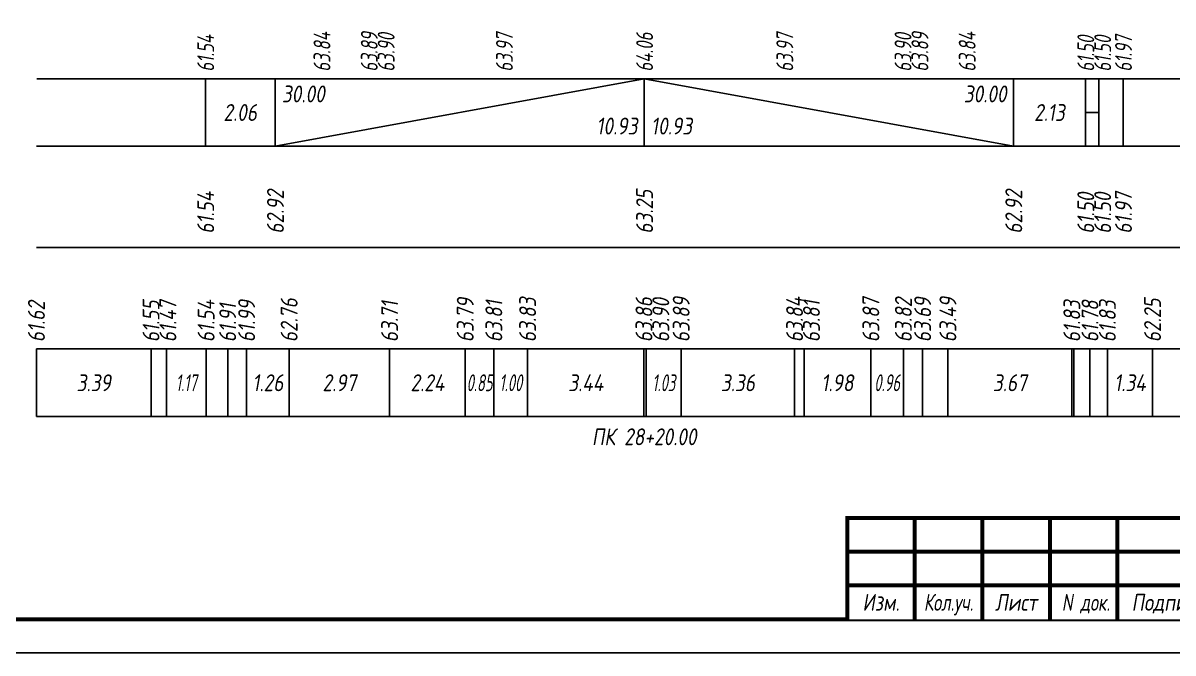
# Model space of a CAD drawing. Extents: x -717 to 1451, y -133302 to 233.
# Drawn here: x 78 to 248.2, y -43965.4 to -43872.2 of the extents above; entities that cross this region are included whole.
import ezdxf
from ezdxf.enums import TextEntityAlignment as Align

# ---------------------------------------------------------------- set-up
doc = ezdxf.new("R2010")
doc.units = 0
for name, color, linetype in [('Зарамочное оформление', 7, 'Continuous'), ('Код_510', 7, 'Continuous'), ('Код_514', 1, 'Continuous'), ('Код_516', 1, 'Continuous'), ('Подписи поперечников', 7, 'Continuous'), ('Таблица', 7, 'Continuous')]:
    doc.layers.add(name, color=color, linetype=linetype)
doc.styles.add('М', font='romand.shx', dxfattribs={"width": 0.8, "oblique": 10, "height": 2.5})

# ---------------------------------------------------------------- blocks, each defined once
blk = doc.blocks.new('Штамп')
at = {"linetype": 'Continuous'}
blk.add_wipeout([(199.95, -411.25), (384.95, -411.25), (384.95, -426.25), (199.95, -426.25)], dxfattribs=at).dxf.layer = 'Зарамочное оформление'
at = {"layer": 'Зарамочное оформление', "linetype": 'Continuous', "lineweight": -3, "const_width": 0.6, "flags": 128}
for points in [[(199.95, -426.25), (199.95, -411.25), (384.95, -411.25)], [(209.95, -411.25), (209.95, -426.25)], [(219.95, -411.25), (219.95, -426.25)], [(229.95, -411.25), (229.95, -426.25)], [(239.95, -411.25), (239.95, -426.25)], [(199.95, -416.25), (264.95, -416.25)], [(199.95, -421.25), (264.95, -421.25)]]:
    blk.add_lwpolyline(points, dxfattribs=at)
at = {"layer": 'Зарамочное оформление', "linetype": 'Continuous', "style": 'М', "oblique": 10}
for s, width, p in [('Изм.', 0.8, (204.95, -423.75)), ('Кол.уч.', 0.7, (214.95, -423.75)), ('Лист', 0.8, (224.95, -423.75)), ('N док.', 0.7, (235.28, -423.75)), ('Подпись', 0.8, (247.45, -423.75))]:
    blk.add_text(s, height=2.5, dxfattribs=dict(at, width=width)).set_placement(p, align=Align.MIDDLE_CENTER)
blk = doc.blocks.new('шифр')
blk.add_blockref('Штамп', (0, -43594))

msp = doc.modelspace()

# ---------------------------------------------------------------- linework, layer by layer
at = {"flags": 128}
msp.add_lwpolyline([(-30.054, -43965.421), (389.946, -43965.421), (389.946, -43668.421), (-30.054, -43668.421)], close=True, dxfattribs=at)
at = {"const_width": 0.6, "flags": 128}
msp.add_lwpolyline([(-10.054, -43960.421), (384.946, -43960.421), (384.946, -43673.421), (-10.054, -43673.421)], close=True, dxfattribs=at)
at = {"layer": 'Код_510'}
for p, q in [((79.946, -43930.421), (79.946, -43920.421)), ((96.907, -43930.421), (96.907, -43920.421)), ((99.194, -43930.421), (99.194, -43920.421)), ((105.063, -43930.421), (105.063, -43920.421)), ((108.254, -43930.421), (108.254, -43920.421)), ((111.057, -43930.421), (111.057, -43920.421)), ((117.353, -43930.421), (117.353, -43920.421)), ((132.224, -43930.421), (132.224, -43920.421)), ((143.414, -43930.421), (143.414, -43920.421)), ((147.65, -43930.421), (147.65, -43920.421)), ((152.65, -43930.421), (152.65, -43920.421)), ((169.866, -43930.421), (169.866, -43920.421)), ((170.211, -43930.421), (170.211, -43920.421)), ((175.376, -43930.421), (175.376, -43920.421)), ((192.163, -43930.421), (192.163, -43920.421)), ((193.557, -43930.421), (193.557, -43920.421)), ((203.454, -43930.421), (203.454, -43920.421)), ((208.268, -43930.421), (208.268, -43920.421)), ((211.116, -43930.421), (211.116, -43920.421)), ((214.854, -43930.421), (214.854, -43920.421)), ((233.199, -43930.421), (233.199, -43920.421)), ((233.487, -43930.421), (233.487, -43920.421)), ((235.882, -43930.421), (235.882, -43920.421)), ((238.46, -43930.421), (238.46, -43920.421)), ((245.144, -43930.421), (245.144, -43920.421))]:
    msp.add_line(p, q, dxfattribs=at)
at = {"layer": 'Код_516'}
for p, q in [((104.946, -43890.421), (104.946, -43880.421)), ((115.267, -43890.421), (115.267, -43880.421)), ((115.267, -43890.421), (169.908, -43880.421)), ((169.908, -43890.421), (169.908, -43880.421)), ((169.908, -43880.421), (224.549, -43890.421)), ((224.549, -43890.421), (224.549, -43880.421)), ((235.211, -43890.421), (235.211, -43880.421)), ((237.211, -43890.421), (237.211, -43880.421)), ((240.791, -43890.421), (240.791, -43880.421)), ((235.211, -43885.421), (237.211, -43885.421))]:
    msp.add_line(p, q, dxfattribs=at)
at = {"layer": 'Таблица'}
for p, q in [((80, -43880.421), (265.845, -43880.421)), ((79.946, -43890.421), (265.791, -43890.421)), ((79.946, -43905.421), (265.791, -43905.421)), ((79.946, -43920.421), (265.791, -43920.421)), ((79.946, -43930.421), (265.791, -43930.421))]:
    msp.add_line(p, q, dxfattribs=at)

# ---------------------------------------------------------------- texts
at = {"layer": 'Код_510', "style": 'М', "oblique": 10, "width": 0.8}
for s, p in [('61.62', (79.946, -43919.421)), ('61.55', (96.907, -43919.421)), ('61.47', (99.407, -43919.421)), ('61.54', (105.063, -43919.421)), ('61.99', (111.057, -43919.421)), ('62.76', (117.353, -43919.421)), ('63.71', (132.224, -43919.421)), ('63.79', (143.414, -43919.421)), ('63.81', (147.65, -43919.421)), ('63.83', (152.65, -43919.421)), ('63.86', (169.866, -43919.421)), ('63.90', (172.366, -43919.421)), ('63.89', (175.376, -43919.421)), ('63.84', (192.163, -43919.421)), ('63.81', (194.663, -43919.421)), ('63.87', (203.454, -43919.421)), ('63.82', (208.268, -43919.421)), ('63.69', (211.116, -43919.421)), ('63.49', (214.854, -43919.421)), ('61.83', (233.199, -43919.421)), ('61.78', (235.882, -43919.421)), ('61.83', (238.46, -43919.421)), ('62.25', (245.144, -43919.421)), ('61.91', (108.254, -43919.421))]:
    msp.add_text(s, height=2.5, rotation=90, dxfattribs=at).set_placement(p, align=Align.MIDDLE_LEFT)
at = {"layer": 'Код_510', "style": 'М', "oblique": 10}
for s, width, p in [('3.39', 0.8, (88.426, -43925.421)), ('1.17', 0.6, (102.129, -43925.421)), ('1.26', 0.8, (114.205, -43925.421)), ('2.97', 0.8, (124.788, -43925.421)), ('2.24', 0.8, (137.819, -43925.421)), ('0.85', 0.6, (145.532, -43925.421)), ('1.00', 0.6, (150.15, -43925.421)), ('3.44', 0.8, (161.258, -43925.421)), ('1.03', 0.6, (172.794, -43925.421)), ('3.36', 0.8, (183.77, -43925.421)), ('1.98', 0.8, (198.505, -43925.421)), ('0.96', 0.6, (205.861, -43925.421)), ('3.67', 0.8, (224.027, -43925.421)), ('1.34', 0.8, (241.802, -43925.421))]:
    msp.add_text(s, height=2.5, dxfattribs=dict(at, width=width)).set_placement(p, align=Align.MIDDLE_CENTER)
at = {"layer": 'Код_514', "style": 'М', "oblique": 10, "width": 0.7}
for s, p in [('61.54', (105, -43879.382)), ('63.84', (122.212, -43879.382)), ('63.89', (129.212, -43879.382)), ('63.90', (131.712, -43879.382)), ('63.97', (149.212, -43879.382)), ('64.06', (169.962, -43879.382)), ('63.97', (190.712, -43879.382)), ('63.90', (208.212, -43879.382)), ('63.89', (210.712, -43879.382)), ('63.84', (217.712, -43879.382)), ('61.50', (235.266, -43879.382)), ('61.50', (237.766, -43879.382)), ('61.97', (240.845, -43879.382))]:
    msp.add_text(s, height=2.5, rotation=90, dxfattribs=at).set_placement(p, align=Align.MIDDLE_LEFT)
at = {"layer": 'Код_516', "style": 'М', "oblique": 10, "width": 0.8}
msp.add_text('30.00', height=2.5, dxfattribs=at).set_placement((116.267, -43881.421), align=Align.TOP_LEFT)
msp.add_text('30.00', height=2.5, dxfattribs=at).set_placement((223.549, -43881.421), align=Align.TOP_RIGHT)
for s, p in [('2.06', (110.106, -43885.421)), ('2.13', (229.88, -43885.421))]:
    msp.add_text(s, height=2.5, dxfattribs=at).set_placement(p, align=Align.MIDDLE_CENTER)
msp.add_text('10.93', height=2.5, dxfattribs=at).set_placement((168.908, -43889.421), align=Align.BOTTOM_RIGHT)
msp.add_text('10.93', height=2.5, dxfattribs=at).set_placement((170.908, -43889.421), align=Align.BOTTOM_LEFT)
for s, p in [('61.54', (105, -43903.371)), ('62.92', (115.321, -43903.371)), ('63.25', (169.962, -43903.371)), ('62.92', (224.604, -43903.371)), ('61.50', (235.266, -43903.371)), ('61.50', (237.766, -43903.371)), ('61.97', (240.845, -43903.371))]:
    msp.add_text(s, height=2.5, rotation=90, dxfattribs=at).set_placement(p, align=Align.MIDDLE_LEFT)
at = {"layer": 'Подписи поперечников', "style": 'М', "oblique": 10, "width": 0.8}
msp.add_text('ПК 28+20.00', height=2.5, dxfattribs=at).set_placement((169.908, -43935.421), align=Align.BOTTOM_CENTER)

# ---------------------------------------------------------------- next in the draw order: block references
msp.add_blockref('шифр', (0, 59.829))

doc.saveas('drawing.dxf')
